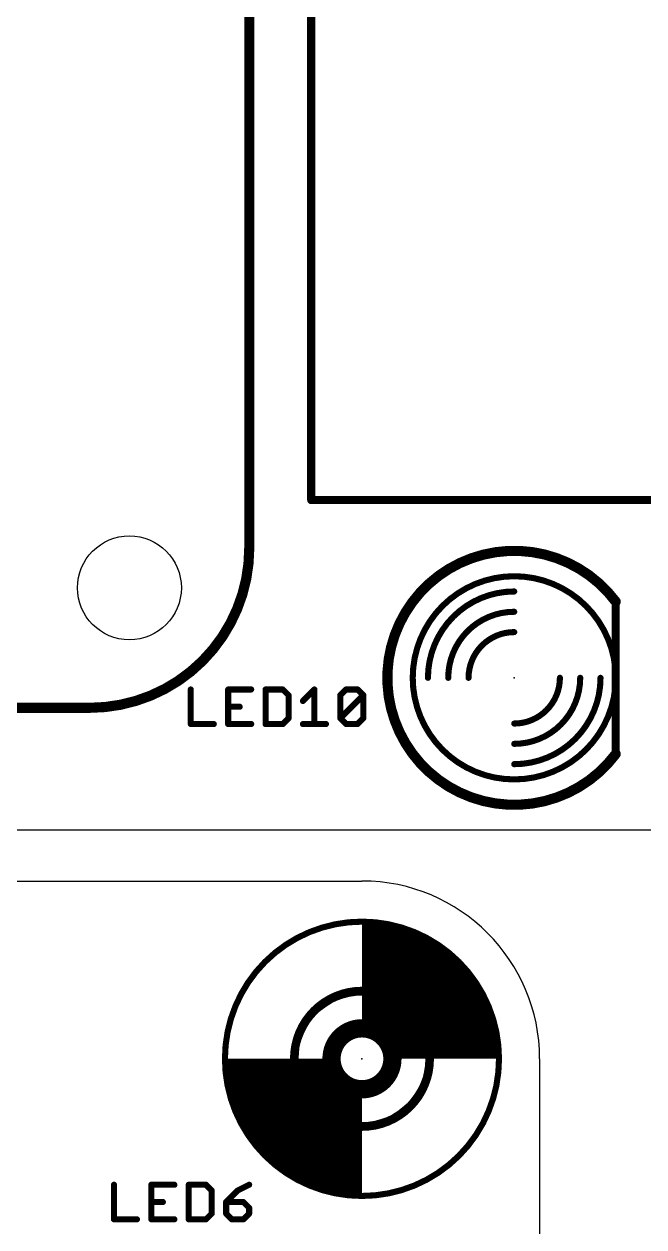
# Model space of a CAD drawing. Extents: x -50 to 50, y -5 to 146.
# Drawn here: x 11.86 to 27.38, y 87.24 to 117.31 of the extents above; entities that cross this region are included whole.
import ezdxf

# ---------------------------------------------------------------- set-up
doc = ezdxf.new("R2010")
doc.units = 0
for name, color, linetype in [('20', 7, 'CONTINUOUS'), ('21', 253, 'CONTINUOUS'), ('23', 7, 'CONTINUOUS'), ('25', 253, 'CONTINUOUS'), ('51', 253, 'CONTINUOUS')]:
    doc.layers.add(name, color=color, linetype=linetype)

msp = doc.modelspace()

# ---------------------------------------------------------------- linework, layer by layer
at = {"layer": '20'}
for p, q in [((45.085, 97.155), (-45.085, 97.155)), ((-20.32, 95.885), (20.32, 95.885)), ((24.765, 91.44), (24.765, 4.445))]:
    msp.add_line(p, q, dxfattribs=at)
for centre, radius in [((14.5, 103.215), 1.3), ((20.32, 91.44), 1.6)]:
    msp.add_circle(centre, radius, dxfattribs=at)
msp.add_arc((20.32, 91.44), 4.445, 0, 90, dxfattribs=at)
at = {"layer": '21'}
for points, const_width in [([(19.05, 105.41), (19.05, 140.97)], 0.2032), ([(17.5, 131.715), (17.5, 104.215)], 0.254), ([(36.83, 105.41), (19.05, 105.41)], 0.2032), ([(26.67, 99.06), (26.67, 102.87)], 0.2032), ([(13.5, 100.215), (-13.5, 100.215)], 0.254)]:
    msp.add_lwpolyline(points, dxfattribs=dict(at, const_width=const_width))
for points, const_width in [([(19.05, 105.4608, 1), (19.05, 105.3592)], 0.1016), ([(18.9992, 105.41, 1), (19.1008, 105.41)], 0.1016), ([(13.5, 100.215, 0.4142), (17.5, 104.215)], 0.254), ([(17.5635, 104.215, 1), (17.4365, 104.215)], 0.127), ([(17.4365, 104.215, 1), (17.5635, 104.215)], 0.127), ([(26.67, 102.87, 3), (26.67, 99.06)], 0.254), ([(24.13, 98.425, 1), (24.13, 103.505, 1), (24.13, 98.425)], 0.1524), ([(26.6192, 102.8319, 1), (26.7208, 102.9081)], 0.127), ([(26.7208, 102.87, 1), (26.6192, 102.87)], 0.1016), ([(13.5, 100.2785, 1), (13.5, 100.1515)], 0.127), ([(13.5, 100.1515, 1), (13.5, 100.2785)], 0.127), ([(26.7208, 99.0219, 1), (26.6192, 99.0981)], 0.127), ([(26.6192, 99.06, 1), (26.7208, 99.06)], 0.1016), ([(20.32, 88.011, 1), (20.32, 94.869, 1), (20.32, 88.011)], 0.1524), ([(20.32, 89.74, 1), (20.32, 93.14, 1), (20.32, 89.74)], 0.2032)]:
    msp.add_lwpolyline(points, format="xyb", dxfattribs=dict(at, const_width=const_width))
at = {"layer": '23'}
for p in [(24.13, 100.965), (20.32, 91.44)]:
    msp.add_point(p, dxfattribs=at)
at = {"layer": '25', "const_width": 0.1524}
for points in [[(16.0362, 100.6736), (16.0362, 99.8093)], [(17.5479, 100.6736), (16.9717, 100.6736)], [(16.9717, 100.6736), (16.9717, 99.8093)], [(17.9072, 100.6736), (17.9072, 99.8093)], [(18.3393, 100.6736), (17.9072, 100.6736)], [(18.4834, 100.5295), (18.3393, 100.6736)], [(18.8427, 100.3855), (19.1308, 100.6736)], [(19.1308, 100.6736), (19.1308, 99.8093)], [(19.7782, 100.5295), (19.9222, 100.6736)], [(19.9222, 100.6736), (20.2103, 100.6736)], [(20.2103, 100.6736), (20.3544, 100.5295)], [(18.4834, 99.9533), (18.4834, 100.5295)], [(19.7782, 99.9533), (19.7782, 100.5295)], [(19.7782, 99.9533), (20.3544, 100.5295)], [(20.3544, 100.5295), (20.3544, 99.9533)], [(16.9717, 100.2414), (17.2598, 100.2414)], [(16.0362, 99.8093), (16.6124, 99.8093)], [(16.9717, 99.8093), (17.5479, 99.8093)], [(17.9072, 99.8093), (18.3393, 99.8093)], [(18.3393, 99.8093), (18.4834, 99.9533)], [(18.8427, 99.8093), (19.4189, 99.8093)], [(19.9222, 99.8093), (19.7782, 99.9533)], [(20.2103, 99.8093), (19.9222, 99.8093)], [(20.3544, 99.9533), (20.2103, 99.8093)], [(14.1142, 88.2911), (14.1142, 87.4268)], [(15.6259, 88.2911), (15.0497, 88.2911)], [(15.0497, 88.2911), (15.0497, 87.4268)], [(15.9852, 88.2911), (15.9852, 87.4268)], [(16.4173, 88.2911), (15.9852, 88.2911)], [(16.5614, 88.147), (16.4173, 88.2911)], [(16.5614, 87.5708), (16.5614, 88.147)], [(17.2088, 88.147), (16.9207, 87.8589)], [(17.4969, 88.2911), (17.2088, 88.147)], [(15.0497, 87.8589), (15.3378, 87.8589)], [(16.9207, 87.8589), (16.9207, 87.5708)], [(17.3528, 87.8589), (16.9207, 87.8589)], [(17.4969, 87.7149), (17.3528, 87.8589)], [(16.4173, 87.4268), (16.5614, 87.5708)], [(16.9207, 87.5708), (17.0647, 87.4268)], [(17.3528, 87.4268), (17.4969, 87.5708)], [(17.4969, 87.5708), (17.4969, 87.7149)], [(14.1142, 87.4268), (14.6904, 87.4268)], [(15.0497, 87.4268), (15.6259, 87.4268)], [(15.9852, 87.4268), (16.4173, 87.4268)], [(17.0647, 87.4268), (17.3528, 87.4268)]]:
    msp.add_lwpolyline(points, dxfattribs=at)
at = {"layer": '25', "const_width": 0.0762}
for points in [[(16.0743, 100.6736, 1), (15.9981, 100.6736)], [(16.9717, 100.7117, 1), (16.9717, 100.6355)], [(17.0098, 100.6736, 1), (16.9336, 100.6736)], [(17.5479, 100.6355, 1), (17.5479, 100.7117)], [(17.9453, 100.6736, 1), (17.8691, 100.6736)], [(17.9072, 100.7117, 1), (17.9072, 100.6355)], [(18.3662, 100.7005, 1), (18.3124, 100.6467)], [(18.3393, 100.6355, 1), (18.3393, 100.7117)], [(19.1689, 100.6736, 1), (19.0927, 100.6736)], [(19.1577, 100.6467, 1), (19.1039, 100.7005)], [(19.9222, 100.7117, 1), (19.9222, 100.6355)], [(19.9492, 100.6467, 1), (19.8952, 100.7005)], [(20.2372, 100.7005, 1), (20.1834, 100.6467)], [(20.2103, 100.6355, 1), (20.2103, 100.7117)], [(18.5215, 100.5295, 1), (18.4453, 100.5295)], [(18.4565, 100.5026, 1), (18.5103, 100.5564)], [(18.8158, 100.4124, 1), (18.8696, 100.3586)], [(19.8163, 100.5295, 1), (19.7401, 100.5295)], [(19.7512, 100.5564, 1), (19.8052, 100.5026)], [(20.3925, 100.5295, 1), (20.3163, 100.5295)], [(20.3813, 100.5026, 1), (20.3275, 100.5564)], [(20.3275, 100.5026, 1), (20.3813, 100.5564)], [(16.9717, 100.2795, 1), (16.9717, 100.2033)], [(17.2598, 100.2033, 1), (17.2598, 100.2795)], [(16.0362, 99.8474, 1), (16.0362, 99.7712)], [(15.9981, 99.8093, 1), (16.0743, 99.8093)], [(16.6124, 99.7712, 1), (16.6124, 99.8474)], [(16.9717, 99.8474, 1), (16.9717, 99.7712)], [(16.9336, 99.8093, 1), (17.0098, 99.8093)], [(17.5479, 99.7712, 1), (17.5479, 99.8474)], [(17.9072, 99.8474, 1), (17.9072, 99.7712)], [(17.8691, 99.8093, 1), (17.9453, 99.8093)], [(18.3124, 99.8363, 1), (18.3662, 99.7823)], [(18.3393, 99.7712, 1), (18.3393, 99.8474)], [(18.4453, 99.9533, 1), (18.5215, 99.9533)], [(18.5103, 99.9263, 1), (18.4565, 99.9803)], [(18.8427, 99.8474, 1), (18.8427, 99.7712)], [(19.0927, 99.8093, 1), (19.1689, 99.8093)], [(19.4189, 99.7712, 1), (19.4189, 99.8474)], [(19.7401, 99.9533, 1), (19.8163, 99.9533)], [(19.8051, 99.9802, 1), (19.7513, 99.9264)], [(19.7513, 99.9802, 1), (19.8051, 99.9264)], [(19.9222, 99.8474, 1), (19.9222, 99.7712)], [(19.8953, 99.7824, 1), (19.9491, 99.8362)], [(20.1834, 99.8363, 1), (20.2372, 99.7823)], [(20.2103, 99.7712, 1), (20.2103, 99.8474)], [(20.3163, 99.9533, 1), (20.3925, 99.9533)], [(20.3813, 99.9263, 1), (20.3275, 99.9803)], [(14.1523, 88.2911, 1), (14.0761, 88.2911)], [(15.0497, 88.3292, 1), (15.0497, 88.253)], [(15.0878, 88.2911, 1), (15.0116, 88.2911)], [(15.6259, 88.253, 1), (15.6259, 88.3292)], [(16.0233, 88.2911, 1), (15.9471, 88.2911)], [(15.9852, 88.3292, 1), (15.9852, 88.253)], [(16.4442, 88.318, 1), (16.3904, 88.2642)], [(16.4173, 88.253, 1), (16.4173, 88.3292)], [(16.5995, 88.147, 1), (16.5233, 88.147)], [(16.5345, 88.1201, 1), (16.5883, 88.1739)], [(17.1918, 88.1811, 1), (17.2258, 88.1129)], [(17.2357, 88.1201, 1), (17.1819, 88.1739)], [(17.5139, 88.257, 1), (17.4799, 88.3252)], [(15.0497, 87.897, 1), (15.0497, 87.8208)], [(15.3378, 87.8208, 1), (15.3378, 87.897)], [(16.9588, 87.8589, 1), (16.8826, 87.8589)], [(16.9207, 87.897, 1), (16.9207, 87.8208)], [(16.8938, 87.8858, 1), (16.9476, 87.832)], [(17.3797, 87.8859, 1), (17.3259, 87.8319)], [(17.3528, 87.8208, 1), (17.3528, 87.897)], [(16.5233, 87.5708, 1), (16.5995, 87.5708)], [(16.5883, 87.5438, 1), (16.5345, 87.5978)], [(16.8826, 87.5708, 1), (16.9588, 87.5708)], [(16.9476, 87.5977, 1), (16.8938, 87.5439)], [(17.535, 87.7149, 1), (17.4588, 87.7149)], [(17.4588, 87.5708, 1), (17.535, 87.5708)], [(17.47, 87.6879, 1), (17.5238, 87.7419)], [(17.5238, 87.5438, 1), (17.47, 87.5978)], [(14.1142, 87.4649, 1), (14.1142, 87.3887)], [(14.0761, 87.4268, 1), (14.1523, 87.4268)], [(14.6904, 87.3887, 1), (14.6904, 87.4649)], [(15.0497, 87.4649, 1), (15.0497, 87.3887)], [(15.0116, 87.4268, 1), (15.0878, 87.4268)], [(15.6259, 87.3887, 1), (15.6259, 87.4649)], [(15.9852, 87.4649, 1), (15.9852, 87.3887)], [(15.9471, 87.4268, 1), (16.0233, 87.4268)], [(16.3904, 87.4538, 1), (16.4442, 87.3998)], [(16.4173, 87.3887, 1), (16.4173, 87.4649)], [(17.0647, 87.4649, 1), (17.0647, 87.3887)], [(17.0378, 87.3999, 1), (17.0916, 87.4537)], [(17.3259, 87.4538, 1), (17.3797, 87.3998)], [(17.3528, 87.3887, 1), (17.3528, 87.4649)]]:
    msp.add_lwpolyline(points, format="xyb", dxfattribs=at)
at = {"layer": '51', "const_width": 0.127}
for points in [[(19.05, 105.41), (19.05, 140.97)], [(36.83, 105.41), (19.05, 105.41)]]:
    msp.add_lwpolyline(points, dxfattribs=at)
at = {"layer": '51'}
for points, const_width in [([(19.05, 105.4418, 1), (19.05, 105.3783)], 0.0635), ([(19.0183, 105.41, 1), (19.0817, 105.41)], 0.0635), ([(24.13, 103.124, 0.4142), (21.971, 100.965)], 0.1524), ([(24.13, 103.0859, 1), (24.13, 103.1621)], 0.0762), ([(24.13, 102.616, 0.4142), (22.479, 100.965)], 0.1524), ([(24.13, 102.5779, 1), (24.13, 102.6541)], 0.0762), ([(24.13, 102.108, 0.4142), (22.987, 100.965)], 0.1524), ([(24.13, 102.0699, 1), (24.13, 102.1461)], 0.0762), ([(21.9329, 100.965, 1), (22.0091, 100.965)], 0.0762), ([(22.4409, 100.965, 1), (22.5171, 100.965)], 0.0762), ([(22.9489, 100.965, 1), (23.0251, 100.965)], 0.0762), ([(24.13, 99.822, 0.4142), (25.273, 100.965)], 0.1524), ([(24.13, 99.314, 0.4142), (25.781, 100.965)], 0.1524), ([(24.13, 98.806, 0.4142), (26.289, 100.965)], 0.1524), ([(25.3111, 100.965, 1), (25.2349, 100.965)], 0.0762), ([(25.8191, 100.965, 1), (25.7429, 100.965)], 0.0762), ([(26.3271, 100.965, 1), (26.2509, 100.965)], 0.0762), ([(24.13, 99.8601, 1), (24.13, 99.7839)], 0.0762), ([(24.13, 99.3521, 1), (24.13, 99.2759)], 0.0762), ([(24.13, 98.8441, 1), (24.13, 98.7679)], 0.0762), ([(22.479, 91.44, 0.4142), (20.32, 93.599)], 2.4892), ([(18.161, 91.44, 0.4142), (20.32, 89.281)], 2.4892), ([(20.32, 90.678, 1), (20.32, 92.202, 1), (20.32, 90.678)], 0.4572)]:
    msp.add_lwpolyline(points, format="xyb", dxfattribs=dict(at, const_width=const_width))

doc.saveas('drawing.dxf')
